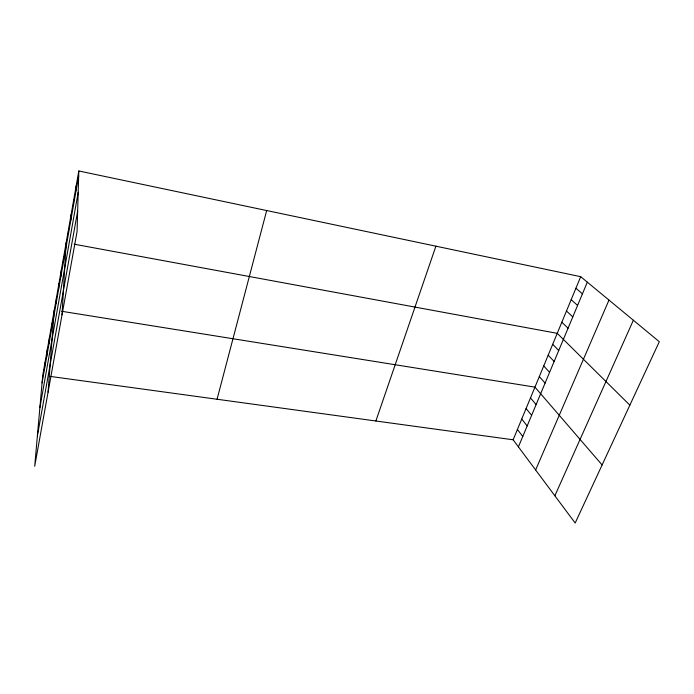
<?xml version="1.0" encoding="UTF-8"?>
<svg xmlns="http://www.w3.org/2000/svg" width="694" height="694" viewBox="0 0 694 694"><rect width="100%" height="100%" fill="white"/><g stroke="black" fill="none" stroke-linecap="round" stroke-linejoin="round"><path stroke-width="1.04" d="M78.812 170.976L77.06 231.553L34.7 466.264L42.733 375.385L78.812 170.976L580.705 276.68L659.3 341.7L575.17 523.024L513.135 439.788L49.907 376.365M76.028 190.841L76.21 185.688M73.425 205.563L73.651 200.219M70.857 220.102L71.118 214.559M68.316 234.459L68.619 228.725M62.026 314.876L66.147 242.709M63.336 262.618L63.709 256.52M60.89 276.438L61.306 270.166M58.478 290.083L58.921 283.638M56.101 303.556L56.578 296.954M48.068 392.205L54.253 310.097M51.347 330.413L51.894 323.482M48.988 343.782L49.56 336.694M46.654 356.994L47.253 349.75M44.347 370.032L44.98 362.65M42.065 382.914L78.665 175.912M39.87 407.725L78.196 192.29M37.381 435.927L77.65 211.089M217.066 399.25L266.678 210.542M375.879 420.998L435.901 246.179M513.135 439.788L580.705 276.68M518.418 446.875L587.324 282.154M535.629 469.968L608.985 300.077M554.862 495.768L633.362 320.238M61.627 311.276L534.953 387.131L602.114 464.954M74.258 244.21L557.239 333.337L629.857 405.166M575.916 288.253L582.431 293.848M571.171 299.695L577.59 305.421M566.478 311.025L572.802 316.872M561.836 322.242L568.065 328.193M552.693 344.311L558.739 350.496M548.191 355.181L554.142 361.47M543.732 365.938L549.596 372.34M539.316 376.59L545.102 383.088M530.502 397.879L536.106 404.585M526.095 408.514L531.621 415.316M521.732 419.046L527.171 425.943M517.412 429.473L522.773 436.465"/></g></svg>
